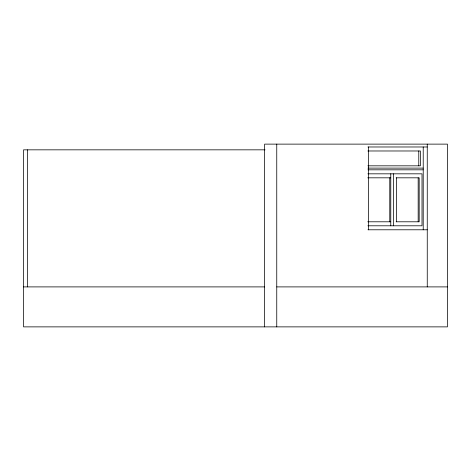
<?xml version="1.0" encoding="UTF-8"?>
<svg xmlns="http://www.w3.org/2000/svg" width="471" height="471" viewBox="0 0 471 471"><rect width="100%" height="100%" fill="white"/><g stroke="black" fill="none" stroke-linecap="round" stroke-linejoin="round"><path stroke-width="0.71" d="M367.939 146.981L427.256 146.981M265.026 149.837L23.55 149.837L23.55 326.874L447.45 326.874L447.45 144.126L264.637 144.126L264.637 326.874M367.863 150.979L420.391 150.979L420.391 165.827L367.863 165.827M367.939 168.106L423.223 168.106M367.939 169.825L423.223 169.825M367.863 173.823L422.01 173.823L422.01 225.792L367.863 225.792M367.739 177.82L390.771 177.82M396.152 177.82L419.184 177.82L419.184 221.794L396.152 221.794M367.739 221.794L390.771 221.794M367.939 229.789L427.256 229.789M23.55 286.898L264.637 286.898M276.754 286.898L447.45 286.898M427.256 144.126L427.256 286.898M423.223 146.981L423.223 229.789M418.778 150.979L418.778 165.827M418.171 177.82L418.171 221.794M396.429 177.82L396.429 221.794M393.597 173.823L393.597 225.792M390.771 173.823L390.771 225.792M389.764 177.82L389.764 221.794M368.375 146.981L368.375 229.789M276.754 144.126L276.754 326.874M27.589 149.837L27.589 286.898"/></g></svg>
